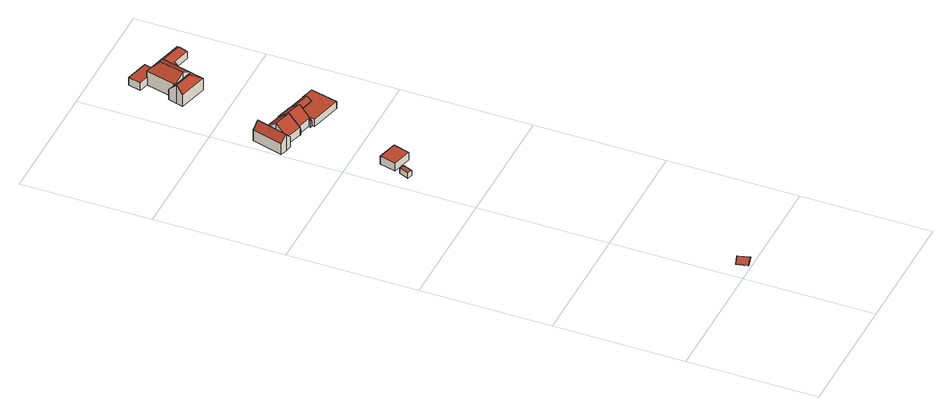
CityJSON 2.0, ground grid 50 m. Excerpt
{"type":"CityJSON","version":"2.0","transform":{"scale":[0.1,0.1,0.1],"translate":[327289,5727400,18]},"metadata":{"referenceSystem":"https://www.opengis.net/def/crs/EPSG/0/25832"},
"CityObjects":{
"building1":{"type":"Building","attributes":{"Geometrietyp2DReferenz":"3000","Gemeindeschluessel":"05170048","function":"31001_1313","roofType":"3100","measuredHeight":1.93},"address":[{"country":"Germany","locality":"Wesel","thoroughfareNumber":"6","thoroughfareName":"Leckerfeld"}],"geometry":[{"type":"Solid","lod":"2","boundaries":[[[[0,1,2,3]],[[4,5,1,0]],[[6,7,5,4]],[[3,2,7,6]],[[0,8,4]],[[6,9,3]],[[3,9,8,0]],[[4,8,9,6]],[[1,5,7,2]]]],"semantics":{"surfaces":[{"type":"WallSurface"},{"type":"RoofSurface"},{"type":"GroundSurface"}],"values":[[0,0,0,0,0,0,1,1,2]]}}]},
"building2":{"type":"Building","attributes":{"Geometrietyp2DReferenz":"3000","Gemeindeschluessel":"05170048","function":"31001_2723","roofType":"1000","measuredHeight":2.29},"address":[{"country":"Germany","locality":"Wesel","thoroughfareNumber":"10","thoroughfareName":"Leckerfeld"}],"geometry":[{"type":"Solid","lod":"2","boundaries":[[[[10,11,12,13]],[[14,15,11,10]],[[16,17,15,14]],[[13,12,17,16]],[[14,10,13,16]],[[11,15,17,12]]]],"semantics":{"surfaces":[{"type":"WallSurface"},{"type":"RoofSurface"},{"type":"GroundSurface"}],"values":[[0,0,0,0,1,2]]}}]},
"building3":{"type":"Building","attributes":{"Geometrietyp2DReferenz":"3000","Gemeindeschluessel":"05170048","function":"31001_2463","roofType":"1000","measuredHeight":3.35},"address":[{"country":"Germany","locality":"Wesel","thoroughfareNumber":"10","thoroughfareName":"Leckerfeld"}],"geometry":[{"type":"Solid","lod":"2","boundaries":[[[[18,19,20,21]],[[22,23,19,18]],[[24,25,23,22]],[[21,20,25,24]],[[22,18,21,24]],[[19,23,25,20]]]],"semantics":{"surfaces":[{"type":"WallSurface"},{"type":"RoofSurface"},{"type":"GroundSurface"}],"values":[[0,0,0,0,1,2]]}}]},
"building4":{"type":"Building","attributes":{"Geometrietyp2DReferenz":"3000","Gemeindeschluessel":"05170048","function":"31001_1010","roofType":"3100","measuredHeight":7.24},"address":[{"country":"Germany","locality":"Wesel","thoroughfareNumber":"11","thoroughfareName":"Leckerfeld"}],"geometry":[{"type":"Solid","lod":"2","boundaries":[[[[26,27,28,29]],[[30,31,27,26]],[[32,33,31,30]],[[34,35,33,32]],[[36,37,35,34]],[[38,39,37,36]],[[40,41,39,38]],[[42,43,41,40]],[[29,28,43,42]],[[42,40,38,36,34,32,29]],[[30,26,29,32]],[[27,31,33,35,37,39,41,43,28]]]],"semantics":{"surfaces":[{"type":"WallSurface"},{"type":"RoofSurface"},{"type":"GroundSurface"}],"values":[[0,0,0,0,0,0,0,0,0,1,1,2]]}}]},
"building5":{"type":"Building","attributes":{"Geometrietyp2DReferenz":"3000","Gemeindeschluessel":"05170048","function":"31001_1010","roofType":"3100","measuredHeight":7.14},"address":[{"country":"Germany","locality":"Wesel","thoroughfareNumber":"11","thoroughfareName":"Leckerfeld"}],"geometry":[{"type":"Solid","lod":"2","boundaries":[[[[44,45,46,47]],[[48,49,45,44]],[[50,51,49,48]],[[52,53,51,50]],[[54,55,53,52]],[[56,57,55,54]],[[47,46,57,56]],[[47,56,54,44]],[[52,50,48,44,54]],[[45,49,51,53,55,57,46]]]],"semantics":{"surfaces":[{"type":"WallSurface"},{"type":"RoofSurface"},{"type":"GroundSurface"}],"values":[[0,0,0,0,0,0,0,1,1,2]]}}]},
"building6":{"type":"Building","attributes":{"Geometrietyp2DReferenz":"3000","Gemeindeschluessel":"05170048","function":"31001_1010","roofType":"1000","measuredHeight":1.1},"address":[{"country":"Germany","locality":"Wesel","thoroughfareNumber":"11","thoroughfareName":"Leckerfeld"}],"geometry":[{"type":"Solid","lod":"2","boundaries":[[[[58,59,60,61]],[[62,51,59,58]],[[63,49,51,62]],[[61,60,49,63]],[[62,58,61,63]],[[59,51,49,60]]]],"semantics":{"surfaces":[{"type":"WallSurface"},{"type":"RoofSurface"},{"type":"GroundSurface"}],"values":[[0,0,0,0,1,2]]}}]},
"building7":{"type":"Building","attributes":{"Geometrietyp2DReferenz":"3000","Gemeindeschluessel":"05170048","function":"31001_1010","roofType":"3100","measuredHeight":7.13},"address":[{"country":"Germany","locality":"Wesel","thoroughfareNumber":"11","thoroughfareName":"Leckerfeld"}],"geometry":[{"type":"Solid","lod":"2","boundaries":[[[[64,65,66,67]],[[68,69,65,64]],[[70,71,69,68]],[[72,73,71,70]],[[74,57,73,72]],[[75,76,57,74]],[[77,53,76,75]],[[78,79,53,77]],[[80,81,79,78]],[[82,83,81,80]],[[84,85,83,82]],[[67,66,85,84]],[[74,72,70,68,64,67,84,82,75]],[[80,78,77,75,82]],[[65,69,71,73,57,76,53,79,81,83,85,66]]]],"semantics":{"surfaces":[{"type":"WallSurface"},{"type":"RoofSurface"},{"type":"GroundSurface"}],"values":[[0,0,0,0,0,0,0,0,0,0,0,0,1,1,2]]}}]},
"building8":{"type":"Building","attributes":{"Geometrietyp2DReferenz":"3000","Gemeindeschluessel":"05170048","function":"31001_2723","roofType":"3100","measuredHeight":4.27},"address":[{"country":"Germany","locality":"Wesel","thoroughfareNumber":"11","thoroughfareName":"Leckerfeld"}],"geometry":[{"type":"Solid","lod":"2","boundaries":[[[[86,87,88,89]],[[90,91,87,86]],[[92,93,91,90]],[[89,88,93,92]],[[86,94,90]],[[92,95,89]],[[89,95,94,86]],[[90,94,95,92]],[[87,91,93,88]]]],"semantics":{"surfaces":[{"type":"WallSurface"},{"type":"RoofSurface"},{"type":"GroundSurface"}],"values":[[0,0,0,0,0,0,1,1,2]]}}]},
"building9":{"type":"Building","attributes":{"Geometrietyp2DReferenz":"3000","Gemeindeschluessel":"05170048","function":"31001_2463","roofType":"1000","measuredHeight":2.98},"address":[{"country":"Germany","locality":"Wesel","thoroughfareNumber":"11","thoroughfareName":"Leckerfeld"}],"geometry":[{"type":"Solid","lod":"2","boundaries":[[[[96,97,98,99]],[[100,101,97,96]],[[102,103,101,100]],[[104,105,103,102]],[[106,107,105,104]],[[99,98,107,106]],[[104,102,100,96,99,106]],[[97,101,103,105,107,98]]]],"semantics":{"surfaces":[{"type":"WallSurface"},{"type":"RoofSurface"},{"type":"GroundSurface"}],"values":[[0,0,0,0,0,0,1,2]]}}]},
"building10":{"type":"Building","attributes":{"Geometrietyp2DReferenz":"3000","Gemeindeschluessel":"05170048","function":"31001_1010","roofType":"5000","measuredHeight":7.84},"address":[{"country":"Germany","locality":"Wesel","thoroughfareNumber":"12","thoroughfareName":"Leckerfeld"}],"geometry":[{"type":"Solid","lod":"2","boundaries":[[[[108,109,110,111]],[[112,113,109,108]],[[114,115,113,112]],[[116,117,115,114]],[[118,119,117,116]],[[120,121,119,118]],[[111,110,121,120]],[[108,111,120,122]],[[120,118,122]],[[118,116,114,112,108,122]],[[109,113,115,117,119,121,110]]]],"semantics":{"surfaces":[{"type":"WallSurface"},{"type":"RoofSurface"},{"type":"GroundSurface"}],"values":[[0,0,0,0,0,0,0,1,1,1,2]]}}]},
"building11":{"type":"Building","attributes":{"Geometrietyp2DReferenz":"3000","Gemeindeschluessel":"05170048","function":"31001_1010","roofType":"5000","measuredHeight":8.62},"address":[{"country":"Germany","locality":"Wesel","thoroughfareNumber":"12","thoroughfareName":"Leckerfeld"}],"geometry":[{"type":"Solid","lod":"2","boundaries":[[[[123,124,125,118]],[[116,126,124,123]],[[127,128,126,116]],[[129,130,128,127]],[[131,132,130,129]],[[133,134,132,131]],[[135,136,134,133]],[[137,138,136,135]],[[139,140,138,137]],[[118,125,140,139]],[[123,118,139,137,141]],[[137,135,133,131,141]],[[131,129,127,116,123,141]],[[124,126,128,130,132,134,136,138,140,125]]]],"semantics":{"surfaces":[{"type":"WallSurface"},{"type":"RoofSurface"},{"type":"GroundSurface"}],"values":[[0,0,0,0,0,0,0,0,0,0,1,1,1,2]]}}]},
"building12":{"type":"Building","attributes":{"Geometrietyp2DReferenz":"3000","Gemeindeschluessel":"05170048","function":"31001_2463","roofType":"1000","measuredHeight":3.28},"address":[{"country":"Germany","locality":"Wesel","thoroughfareNumber":"12","thoroughfareName":"Leckerfeld"}],"geometry":[{"type":"Solid","lod":"2","boundaries":[[[[142,143,144,145]],[[146,147,143,142]],[[148,134,147,146]],[[149,132,134,148]],[[150,130,132,149]],[[145,144,130,150]],[[149,148,146,142,145,150]],[[143,147,134,132,130,144]]]],"semantics":{"surfaces":[{"type":"WallSurface"},{"type":"RoofSurface"},{"type":"GroundSurface"}],"values":[[0,0,0,0,0,0,1,2]]}}]},
"building13":{"type":"Building","attributes":{"Geometrietyp2DReferenz":"3000","Gemeindeschluessel":"05170048","function":"31001_1010","roofType":"5000","measuredHeight":4.99},"address":[{"country":"Germany","locality":"Wesel","thoroughfareNumber":"12","thoroughfareName":"Leckerfeld"}],"geometry":[{"type":"Solid","lod":"2","boundaries":[[[[151,152,153,154]],[[155,156,152,151]],[[157,158,156,155]],[[159,160,158,157]],[[161,162,160,159]],[[163,164,162,161]],[[165,166,164,163]],[[167,168,166,165]],[[154,153,168,167]],[[155,151,154,167,165,169]],[[165,163,169]],[[163,161,159,157,155,169]],[[152,156,158,160,162,164,166,168,153]]]],"semantics":{"surfaces":[{"type":"WallSurface"},{"type":"RoofSurface"},{"type":"GroundSurface"}],"values":[[0,0,0,0,0,0,0,0,0,1,1,1,2]]}}]}
},
"vertices":[
[115,18,11],[115,18,8],[104,62,8],[104,62,11],[71,7,11],[71,7,8],[60,52,11],[60,52,8],[93,12,27],[82,57,27],
[87,1309,32],[87,1309,9],[68,1316,9],[68,1316,32],[72,1271,32],[72,1271,9],[53,1279,32],[53,1279,9],
[165,1378,43],[165,1378,9],[90,1397,9],[90,1397,43],[147,1315,43],[147,1315,9],[72,1334,43],[72,1334,9],
[2,1731,55],[2,1731,10],[27,1724,10],[27,1724,82],[36,1851,55],[36,1851,10],[61,1845,82],[61,1845,10],[86,1839,55],[86,1839,10],[86,1838,55],[86,1838,10],[82,1824,55],[82,1824,10],[56,1733,55],[56,1733,10],[51,1718,55],[51,1718,10],
[69,1778,82],[69,1778,11],[56,1733,11],[56,1733,44],[82,1824,44],[82,1824,11],[127,1811,44],[127,1811,11],[150,1804,44],[150,1804,11],[137,1759,82],[137,1759,11],[125,1713,44],[125,1713,11],
[131,1826,22],[131,1826,11],[86,1838,11],[86,1838,22],[127,1811,22],[82,1824,22],
[181,1704,44],[181,1704,11],[179,1696,11],[179,1696,36],[130,1719,44],[130,1719,11],[127,1711,36],[127,1711,11],[124,1712,36],[124,1712,11],[125,1713,38],[139,1763,82],[139,1763,11],[150,1804,46],[151,1807,44],[151,1807,11],[211,1790,44],[211,1790,11],[199,1746,82],[199,1746,11],[184,1694,36],[184,1694,11],
[290,1774,38],[290,1774,10],[217,1791,10],[217,1791,38],[281,1737,38],[281,1737,10],[208,1755,38],[208,1755,10],[286,1755,53],[213,1773,53],
[290,1774,39],[290,1774,9],[281,1737,9],[281,1737,39],[339,1762,39],[339,1762,9],[313,1657,39],[313,1657,9],[191,1686,39],[191,1686,9],[208,1755,39],[208,1755,9],
[119,2174,89],[119,2174,11],[112,2148,11],[112,2148,62],[127,2207,55],[127,2207,11],[154,2199,55],[154,2199,11],[152,2193,62],[152,2193,11],[237,2171,62],[237,2171,11],[224,2119,62],[224,2119,11],[190,2155,89],
[195,2182,89],[195,2182,3],[237,2171,3],[152,2193,3],[154,2199,62],[154,2199,3],[183,2312,62],[183,2312,3],[184,2314,62],[184,2314,3],[233,2301,62],[233,2301,3],[265,2293,62],[265,2293,3],[269,2292,62],[269,2292,3],[258,2253,62],[258,2253,3],[219,2277,89],
[158,2370,36],[158,2370,3],[145,2322,3],[145,2322,36],[245,2347,36],[245,2347,3],[233,2301,36],[184,2314,36],[183,2312,36],
[258,2253,34],[258,2253,11],[289,2245,11],[289,2245,34],[267,2285,61],[267,2285,11],[269,2292,55],[269,2292,11],[265,2293,55],[265,2293,11],[269,2307,43],[269,2307,11],[372,2280,43],[372,2280,11],[361,2238,43],[361,2238,11],[291,2255,43],[291,2255,11],[351,2263,61]
]}
